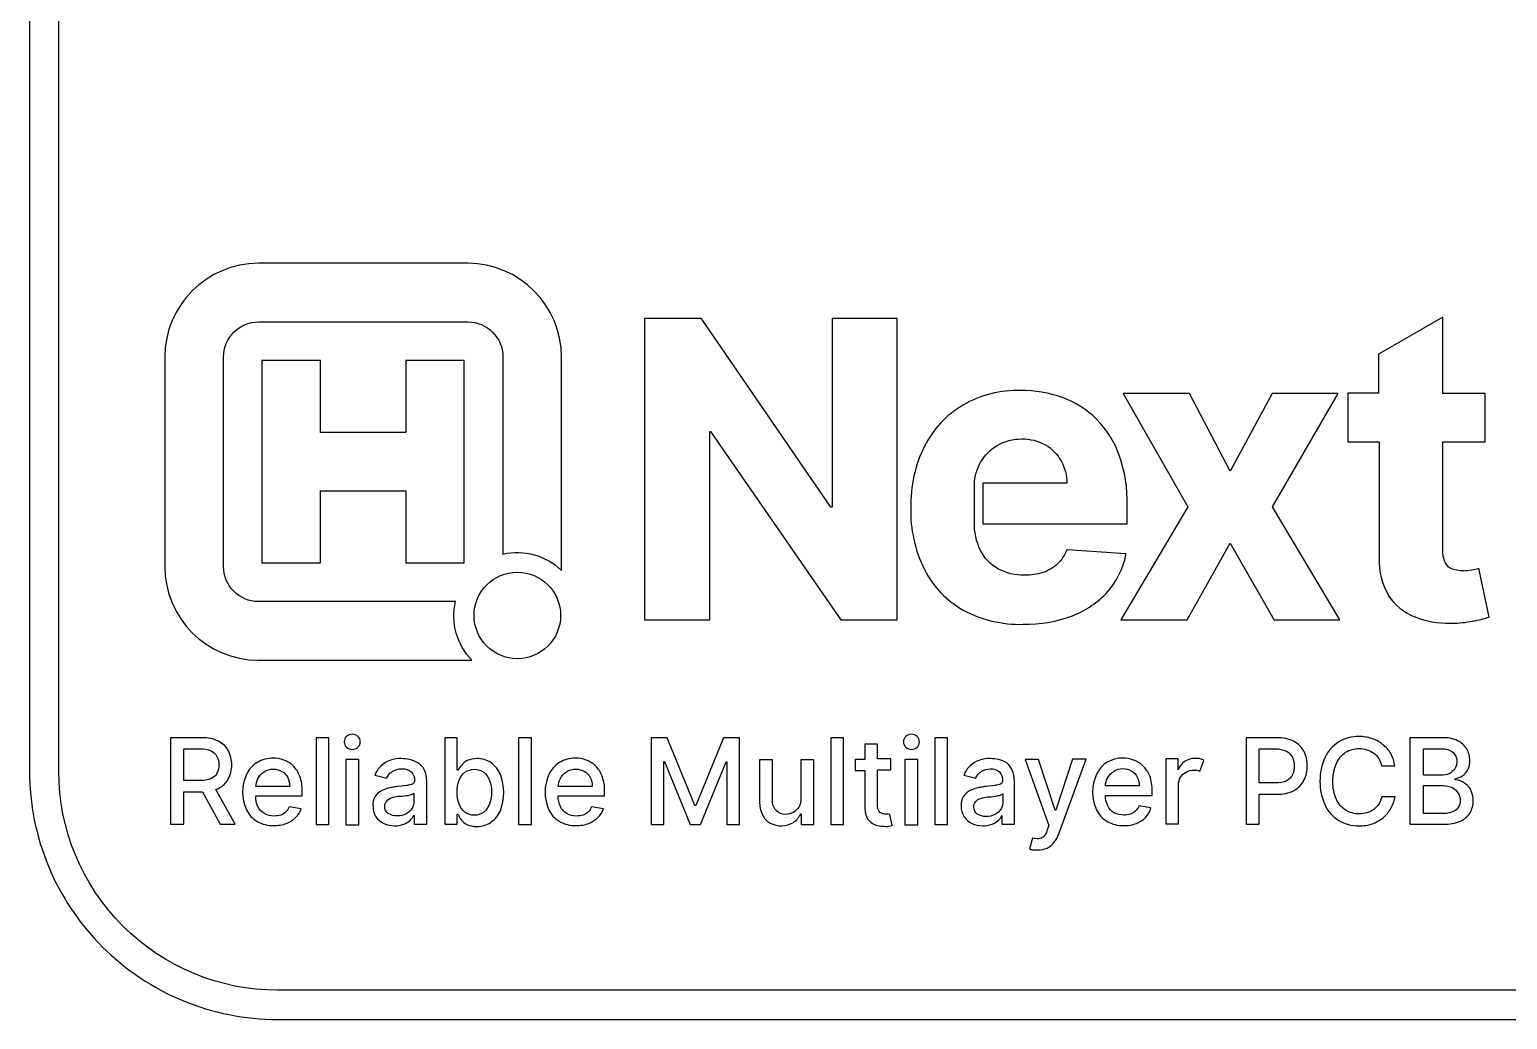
# Model space of a CAD drawing. Header units: millimetres. Extents: x 2.6 to 86.5, y 0.9 to 53.3.
# Drawn here: x 2.61 to 15.26, y 1.08 to 9.55 of the extents above; entities that cross this region are included whole.
import ezdxf

# ---------------------------------------------------------------- set-up
doc = ezdxf.new("R2010")
doc.units = ezdxf.units.MM
doc.layers.get('0').update_dxf_attribs({"linetype": 'CONTINUOUS'})

msp = doc.modelspace()

# ---------------------------------------------------------------- linework, layer by layer
for p, q in [((14.703, 7.088), (14.158, 6.773)), ((14.703, 6.436), (14.703, 7.088)), ((14.158, 6.773), (14.153, 6.773)), ((14.153, 6.773), (14.153, 6.437)), ((14.153, 6.437), (13.891, 6.437)), ((13.891, 6.437), (13.891, 6.022)), ((15.066, 6.436), (14.703, 6.436)), ((15.066, 6.022), (15.066, 6.436)), ((13.891, 6.022), (14.158, 6.022)), ((14.158, 6.022), (14.158, 5.025)), ((14.704, 5.097), (14.704, 6.022)), ((14.704, 6.022), (15.066, 6.022)), ((15.009, 4.934), (14.952, 4.923)), ((15.016, 4.934), (15.009, 4.934)), ((15.016, 4.927), (15.016, 4.934)), ((15.102, 4.521), (15.016, 4.927)), ((14.765, 4.47), (14.805, 4.47)), ((15.096, 4.521), (15.102, 4.521)), ((5.566, 3.168), (5.669, 3.145)), ((10.606, 3.168), (10.708, 3.145)), ((5.844, 3.082), (5.763, 3.073)), ((6.01, 2.749), (6.01, 3.118)), ((10.877, 3.082), (10.796, 3.073)), ((11.038, 2.749), (11.038, 3.118)), ((5.899, 2.824), (5.903, 2.824)), ((5.903, 2.824), (5.903, 2.749)), ((10.932, 2.824), (10.932, 2.749)), ((5.903, 2.749), (6.01, 2.749)), ((10.932, 2.749), (11.038, 2.749))]:
    msp.add_line(p, q)
for points in [[(4.736, 52.713), (52.04, 52.713, 1), (52.04, 52.963), (4.736, 52.963, 0.414214), (2.611, 50.838), (2.611, 3.204, 0.414214), (4.736, 1.079), (42.435, 1.079, 1), (42.435, 1.329), (4.736, 1.329, -0.414214), (2.861, 3.204), (2.861, 10.902, 0.30371), (4.017, 10.129), (23.911, 10.129, 0.414214), (25.161, 11.379), (25.161, 33.438, 0.414214), (23.911, 34.688), (4.017, 34.688, 0.30371), (2.861, 33.915), (2.861, 50.838, -0.414214)], [(4.57, 7.549, 0.412869), (3.768, 6.747), (3.768, 4.955, 0.412869), (4.57, 4.153), (6.396, 4.153, -0.25425), (6.256, 4.654), (4.57, 4.654, -0.412423), (4.271, 4.955), (4.271, 6.747, -0.412426), (4.572, 7.048), (6.361, 7.048, -0.412426), (6.662, 6.747), (6.662, 5.061, -0.25425), (7.163, 4.921), (7.163, 6.747, 0.412869), (6.361, 7.549)], [(11.838, 4.741, 0.128148), (11.993, 5.055), (11.993, 5.063), (11.492, 5.098), (11.486, 5.098, -0.111043), (11.408, 4.978, -0.107241), (11.284, 4.904, -0.079154), (11.124, 4.88, -0.133068), (10.896, 4.936, -0.149154), (10.748, 5.093, -0.118363), (10.696, 5.337), (10.696, 5.66, -0.116963), (10.748, 5.845, -0.134117), (10.891, 5.991, -0.13727), (11.102, 6.046, -0.133572), (11.303, 5.996, -0.137293), (11.438, 5.859, -0.124119), (11.487, 5.667), (10.768, 5.667), (10.768, 5.321), (12.004, 5.321), (12.004, 5.476, 0.089621), (11.935, 5.908, 0.10669), (11.741, 6.216, 0.107346), (11.449, 6.4, 0.08713), (11.092, 6.461, 0.136903), (10.596, 6.335, 0.141419), (10.268, 5.983, 0.119455), (10.151, 5.458, 0.120387), (10.268, 4.928, 0.147336), (10.599, 4.582, 0.129344), (11.113, 4.46, 0.095516), (11.536, 4.534, 0.117245)], [(4.227, 3.46, 0.116847), (4.086, 3.49), (3.818, 3.49), (3.818, 2.75), (3.931, 2.75), (3.931, 3.028), (4.09, 3.028), (4.242, 2.75), (4.37, 2.75), (4.205, 3.047), (4.227, 3.056, 0.162454), (4.312, 3.137, 0.131749), (4.341, 3.257, 0.122674), (4.313, 3.378, 0.148141)], [(5.421, 3.501, 0.192601), (5.373, 3.519, 0.18798), (5.324, 3.501, 0.420204), (5.324, 3.408, 0.18798), (5.373, 3.39, 0.192601), (5.421, 3.408, 0.438263)], [(6.304, 3.25, 0.038048), (6.276, 3.211), (6.269, 3.211), (6.269, 3.488), (6.164, 3.488), (6.164, 2.749), (6.27, 2.749), (6.27, 2.835), (6.279, 2.835, 0.035491), (6.304, 2.788, 0.101701), (6.353, 2.748, 0.116279), (6.437, 2.731, 0.150232), (6.557, 2.765, 0.137194), (6.64, 2.865, 0.191216), (6.64, 3.175, 0.142764), (6.559, 3.277, 0.144961), (6.439, 3.311, 0.117816), (6.355, 3.294, 0.10261)], [(9.922, 2.732, 0.04003), (9.965, 2.732), (9.992, 2.739), (9.973, 2.832), (9.957, 2.836), (9.935, 2.836, -0.107851), (9.902, 2.843, -0.1833), (9.877, 2.864, -0.120944), (9.868, 2.911), (9.868, 3.216), (9.982, 3.216), (9.982, 3.309), (9.868, 3.309), (9.868, 3.435), (9.759, 3.435), (9.759, 3.302), (9.677, 3.302), (9.677, 3.21), (9.759, 3.21), (9.759, 2.881, 0.150375), (9.782, 2.797, 0.132705), (9.842, 2.747, 0.105987)], [(10.206, 3.501, 0.18798), (10.157, 3.519, 0.1926), (10.109, 3.501, 0.438263), (10.109, 3.408, 0.1926), (10.157, 3.39, 0.18798), (10.206, 3.408, 0.420204)], [(13.431, 3.458, 0.128397), (13.286, 3.49), (13.021, 3.49), (13.021, 2.75), (13.134, 2.75), (13.134, 3.007), (13.286, 3.007, 0.126332), (13.431, 3.039, 0.153695), (13.516, 3.126, 0.124721), (13.544, 3.249, 0.120923), (13.517, 3.371, 0.148172)], [(14.259, 2.884, 0.088675), (14.295, 2.985), (14.181, 2.985, -0.095137), (14.156, 2.922, -0.092526), (14.113, 2.876, -0.087308), (14.055, 2.848, -0.073492), (13.988, 2.838, -0.143248), (13.873, 2.87, -0.142558), (13.794, 2.962, -0.112329), (13.764, 3.115, -0.113804), (13.794, 3.268, -0.152228), (13.872, 3.365, -0.142909), (13.987, 3.397, -0.084882), (14.054, 3.387, -0.085839), (14.113, 3.358, -0.083946), (14.156, 3.311, -0.107159), (14.18, 3.248), (14.294, 3.248, 0.090013), (14.258, 3.354, 0.09739), (14.189, 3.433, 0.085952), (14.097, 3.483, 0.078874), (13.986, 3.5, 0.138228), (13.814, 3.454, 0.139615), (13.696, 3.322, 0.212377), (13.696, 2.913, 0.142386), (13.815, 2.781, 0.139259), (13.987, 2.736, 0.084006), (14.101, 2.753, 0.088307), (14.193, 2.805, 0.090024)], [(14.882, 3.106, 0.121262), (14.81, 3.13), (14.81, 3.138, 0.092548), (14.872, 3.165, 0.127603), (14.918, 3.216, 0.121064), (14.935, 3.294, 0.137287), (14.909, 3.394, 0.152517), (14.831, 3.464, 0.117576), (14.7, 3.49), (14.423, 3.49), (14.423, 2.75), (14.712, 2.75, 0.109391), (14.855, 2.776, 0.151315), (14.937, 2.848, 0.136654), (14.964, 2.95, 0.125114), (14.94, 3.049, 0.119212)], [(4.164, 3.14, -0.107325), (4.072, 3.124), (3.931, 3.124), (3.931, 3.394), (4.072, 3.394, -0.114898), (4.164, 3.377, -0.170622), (4.214, 3.33, -0.123134), (4.231, 3.257, -0.119063), (4.215, 3.185, -0.164465)], [(4.89, 2.81, 0.116315), (4.936, 2.881), (4.832, 2.899, -0.109314), (4.805, 2.855, -0.096258), (4.76, 2.828, -0.077539), (4.704, 2.82, -0.133183), (4.621, 2.84, -0.155116), (4.565, 2.9, -0.113449), (4.548, 2.992), (4.944, 2.992), (4.944, 3.03, 0.092088), (4.924, 3.16, 0.108233), (4.867, 3.25, 0.099236), (4.787, 3.299, 0.085142), (4.695, 3.315, 0.141796), (4.559, 3.278, 0.140547), (4.467, 3.176, 0.213709), (4.467, 2.873, 0.152436), (4.559, 2.774, 0.1389), (4.701, 2.738, 0.09617), (4.81, 2.757, 0.116719)], [(7.476, 2.81, 0.117029), (7.523, 2.881), (7.42, 2.899, -0.109314), (7.392, 2.855, -0.103431), (7.348, 2.828, -0.08124), (7.291, 2.82, -0.133183), (7.208, 2.84, -0.142822), (7.153, 2.9, -0.113449), (7.135, 2.992), (7.532, 2.992), (7.532, 3.03, 0.092088), (7.511, 3.16, 0.108233), (7.454, 3.25, 0.102913), (7.374, 3.299, 0.085142), (7.282, 3.315, 0.141796), (7.146, 3.278, 0.136871), (7.054, 3.176, 0.208018), (7.054, 2.873, 0.147438), (7.146, 2.774, 0.140016), (7.288, 2.738, 0.09617), (7.397, 2.757, 0.116719)], [(9.147, 2.765, 0.144751), (9.209, 2.839), (9.214, 2.839), (9.214, 2.747), (9.321, 2.747), (9.321, 3.301), (9.212, 3.301), (9.212, 2.973, -0.139466), (9.193, 2.895, -0.254826), (9.081, 2.834, -0.212594), (8.999, 2.867, -0.195845), (8.968, 2.959), (8.968, 3.301), (8.858, 3.301), (8.858, 2.946, 0.116427), (8.882, 2.83, 0.1528), (8.947, 2.76, 0.268069)], [(11.377, 2.592, 0.090241), (11.418, 2.666), (11.651, 3.306), (11.534, 3.306), (11.393, 2.871), (11.386, 2.871), (11.245, 3.304), (11.13, 3.304), (11.334, 2.738), (11.317, 2.694, -0.130121), (11.286, 2.642, -0.182043), (11.245, 2.625, -0.069223), (11.192, 2.631), (11.166, 2.539, 0.056925), (11.194, 2.531, 0.052779), (11.238, 2.531, 0.104693), (11.318, 2.546, 0.112351)], [(12.162, 2.81, 0.125036), (12.206, 2.889), (12.104, 2.908, -0.119752), (12.075, 2.863, -0.104954), (12.032, 2.836, -0.077539), (11.975, 2.828, -0.137201), (11.892, 2.848, -0.155115), (11.837, 2.908, -0.116212), (11.817, 2.995), (12.217, 2.995), (12.217, 3.034, 0.086854), (12.197, 3.164, 0.111249), (12.137, 3.25, 0.102913), (12.057, 3.299, 0.085142), (11.965, 3.315, 0.302282), (11.74, 3.176, 0.213709), (11.74, 2.873, 0.152436), (11.832, 2.774, 0.138511), (11.973, 2.738, 0.098405), (12.082, 2.757, 0.121168)], [(12.495, 3.286, 0.164975), (12.44, 3.215), (12.439, 3.308), (12.335, 3.308), (12.335, 2.753), (12.443, 2.753), (12.443, 3.087, -0.14346), (12.46, 3.152, -0.129548), (12.507, 3.196, -0.118767), (12.574, 3.212, -0.054741), (12.603, 3.212, -0.075821), (12.625, 3.203), (12.66, 3.296, 0.059972), (12.628, 3.31, 0.073314), (12.587, 3.312, 0.157425)], [(13.366, 3.375, -0.15581), (13.417, 3.323, -0.112655), (13.432, 3.249, -0.108525), (13.419, 3.174, -0.154783), (13.368, 3.121, -0.129617), (13.275, 3.103), (13.133, 3.103), (13.133, 3.394), (13.274, 3.394, -0.123249)], [(14.758, 3.182, -0.108975), (14.691, 3.168), (14.54, 3.168), (14.54, 3.395), (14.694, 3.395, -0.19279), (14.793, 3.363, -0.349075), (14.807, 3.224, -0.128984)], [(4.771, 3.202, -0.135731), (4.82, 3.15, -0.116629), (4.838, 3.073), (4.548, 3.073, -0.095144), (4.565, 3.14, -0.124681), (4.618, 3.199, -0.148125), (4.698, 3.221, -0.132778)], [(6.498, 3.194, -0.145645), (6.547, 3.125, -0.091171), (6.564, 3.026, -0.098525), (6.547, 2.924, -0.132095), (6.498, 2.853, -0.167124), (6.416, 2.827, -0.170514), (6.337, 2.852, -0.139314), (6.288, 2.921, -0.095531), (6.27, 3.025, -0.090926), (6.287, 3.127, -0.142942), (6.336, 3.194, -0.314172)], [(7.359, 3.202, -0.135731), (7.408, 3.15, -0.125716), (7.425, 3.073), (7.135, 3.073, -0.106314), (7.154, 3.14, -0.132358), (7.205, 3.199, -0.145837), (7.286, 3.221, -0.134693)], [(12.041, 3.206, -0.129305), (12.09, 3.153, -0.116972), (12.106, 3.077), (11.817, 3.077, -0.115825), (11.835, 3.144, -0.137855), (11.887, 3.202, -0.150163), (11.967, 3.225, -0.130218)], [(14.784, 3.063, -0.133467), (14.835, 3.016, -0.14346), (14.853, 2.951, -0.226458), (14.818, 2.873, -0.182888), (14.702, 2.842), (14.54, 2.842), (14.54, 3.08), (14.707, 3.08, -0.125693)], [(5.799, 2.989), (5.84, 2.995, 0.050338), (5.878, 3.004, 0.124108), (5.9, 3.014), (5.9, 2.947, -0.136971), (5.883, 2.885, -0.13673), (5.834, 2.838, -0.130335), (5.756, 2.821, -0.154107), (5.681, 2.841, -0.257246), (5.651, 2.902, -0.189991), (5.667, 2.948, -0.137775), (5.708, 2.976, -0.047684), (5.766, 2.989)], [(10.84, 2.984), (10.88, 2.991, 0.050338), (10.918, 2.999, 0.124108), (10.94, 3.009), (10.94, 2.947, -0.146935), (10.924, 2.881, -0.13673), (10.875, 2.834, -0.130334), (10.797, 2.816, -0.154107), (10.721, 2.836, -0.257246), (10.692, 2.897, -0.18999), (10.707, 2.944, -0.125207), (10.748, 2.971, -0.044168), (10.806, 2.984)]]:
    msp.add_lwpolyline(points, format="xyb", close=True)
for points in [[(10.034, 4.497), (10.034, 7.076), (9.479, 7.076), (9.479, 5.463), (9.467, 5.463), (8.363, 7.072), (8.36, 7.076), (7.873, 7.076), (7.873, 4.497), (8.431, 4.497), (8.431, 6.11), (8.438, 6.11), (9.553, 4.497)], [(5.832, 5.601), (5.832, 4.985), (6.331, 4.985), (6.331, 6.717), (5.83, 6.717), (5.83, 6.102), (5.102, 6.102), (5.102, 6.717), (4.6, 6.717), (4.6, 4.985), (5.102, 4.985), (5.102, 5.601)], [(13.261, 4.497), (13.823, 4.497), (13.247, 5.466), (13.808, 6.436), (13.243, 6.436), (12.885, 5.771), (12.537, 6.436), (11.969, 6.436), (12.523, 5.466), (11.948, 4.497), (12.517, 4.497), (12.885, 5.153), (13.258, 4.501)], [(5.063, 3.49), (5.063, 2.746), (5.172, 2.746), (5.172, 3.49)], [(6.796, 3.49), (6.796, 2.746), (6.905, 2.746), (6.905, 3.49)], [(8.686, 3.49), (8.55, 3.49), (8.313, 2.911), (8.304, 2.911), (8.067, 3.49), (7.931, 3.49), (7.931, 2.746), (8.038, 2.746), (8.038, 3.285), (8.044, 3.285), (8.264, 2.747), (8.353, 2.747), (8.572, 3.284), (8.579, 3.284), (8.579, 2.746), (8.686, 2.746)], [(9.467, 3.49), (9.467, 2.746), (9.576, 2.746), (9.576, 3.49)], [(10.357, 3.49), (10.357, 2.746), (10.466, 2.746), (10.466, 3.49)], [(5.318, 3.303), (5.318, 2.745), (5.428, 2.745), (5.428, 3.303)], [(10.102, 3.303), (10.102, 2.745), (10.211, 2.745), (10.211, 3.303)]]:
    msp.add_lwpolyline(points, close=True)
msp.add_circle((6.785, 4.536), 0.37)
at = {"extrusion": (0, 0, -1)}
for centre, radius, start, end in [((-14.93, 5.084), 0.226, -25.7724, 3.1528), ((-14.826, 5.036), 0.112, 291.2742, 333.0949), ((-14.873, 5.166), 0.249, 268.8211, 290.4748), ((-14.881, 5.309), 0.393, 259.5781, 270.4206), ((-5.782, 3.098), 0.123, 22.7203, 55.3182), ((-5.789, 3.089), 0.134, 54.9303, 93.8306), ((-5.807, 3.115), 0.108, 85.2967, 130.7717), ((-5.806, 3.129), 0.0989, 136.6439, 183.505), ((-10.822, 3.098), 0.123, 22.7204, 55.3184), ((-10.828, 3.091), 0.132, 54.87, 91.4876), ((-10.84, 3.115), 0.108, 85.2967, 130.7717), ((-10.839, 3.129), 0.0989, 136.6439, 183.505), ((-5.832, 3.215), 0.133, 243.9713, 264.7444), ((-5.875, 3.12), 0.0296, 174.9583, 238.1713), ((-10.865, 3.215), 0.133, 243.9713, 264.7444), ((-10.908, 3.12), 0.0296, 174.9585, 238.1716)]:
    msp.add_arc(centre, radius, start, end, dxfattribs=at)
for centre, radius, start, end in [((14.726, 5.001), 0.568, 177.5128, 210.9525), ((14.638, 4.969), 0.478, 213.1016, 248.9031), ((14.753, 5.259), 0.789, 248.7427, 270.8975), ((14.777, 5.452), 0.982, 271.6124, 282.0496), ((5.76, 3.099), 0.206, 106.8844, 132.8887), ((5.798, 2.979), 0.333, 91.0045, 107.176), ((5.79, 2.989), 0.322, 76.9517, 89.5412), ((5.819, 3.09), 0.217, 57.898, 78.2426), ((10.8, 3.099), 0.206, 106.8843, 132.8886), ((10.838, 2.98), 0.332, 90.9818, 107.1987), ((10.83, 2.987), 0.324, 76.993, 89.6736), ((10.856, 3.083), 0.225, 58.277, 77.8635), ((5.749, 3.107), 0.193, 132.1856, 161.631), ((5.85, 3.14), 0.159, 29.1735, 57.9861), ((5.806, 3.126), 0.204, -2.2049, 26.4675), ((10.789, 3.107), 0.193, 132.1855, 161.6309), ((10.871, 3.153), 0.159, 23.6037, 49.5416), ((10.834, 3.126), 0.204, -2.2047, 26.4677), ((5.746, 2.803), 0.263, 103.3846, 119.4152), ((10.785, 2.783), 0.284, 103.6146, 118.6651), ((5.706, 2.912), 0.157, 152.5569, 182.2427), ((5.685, 2.912), 0.139, 119.4479, 148.3897), ((10.74, 2.912), 0.157, 152.5568, 182.2425), ((10.722, 2.909), 0.143, 120.5964, 148.3121), ((5.714, 2.901), 0.164, 178.1943, 212.0249), ((5.706, 2.9), 0.157, 213.2968, 246.0194), ((5.745, 2.921), 0.185, 292.0013, 311.6537), ((5.762, 2.895), 0.154, 313.205, 332.6484), ((10.747, 2.901), 0.164, 178.1941, 212.0247), ((10.739, 2.9), 0.157, 213.2969, 246.0196), ((10.778, 2.921), 0.185, 292.0012, 311.6537), ((10.795, 2.895), 0.154, 313.2054, 332.6487), ((5.737, 2.968), 0.232, 245.8235, 269.3615), ((5.739, 2.943), 0.207, 268.6573, 291.1307), ((10.77, 2.968), 0.232, 245.8235, 269.3615), ((10.772, 2.943), 0.207, 268.6573, 291.1307)]:
    msp.add_arc(centre, radius, start, end)
for points, knots in [([(14.982, 4.491), (15.004, 4.496), (15.026, 4.501), (15.064, 4.511), (15.08, 4.516), (15.096, 4.521)], [-0.01166942, -0.01166942, -0.01166942, -0.01166942, -0.00497526, -0.00497526, 0, 0, 0, 0]), ([(5.763, 3.073), (5.75, 3.071), (5.737, 3.069), (5.711, 3.064), (5.698, 3.062), (5.685, 3.059)], [-0.007886945, -0.007886945, -0.007886945, -0.007886945, -0.003955642, -0.003955642, 0, 0, 0, 0]), ([(10.796, 3.073), (10.783, 3.071), (10.77, 3.069), (10.744, 3.064), (10.731, 3.062), (10.719, 3.059)], [-0.00788691, -0.00788691, -0.00788691, -0.00788691, -0.003955624, -0.003955624, 0, 0, 0, 0])]:
    msp.add_open_spline(points, degree=3, knots=knots)

doc.saveas('drawing.dxf')
